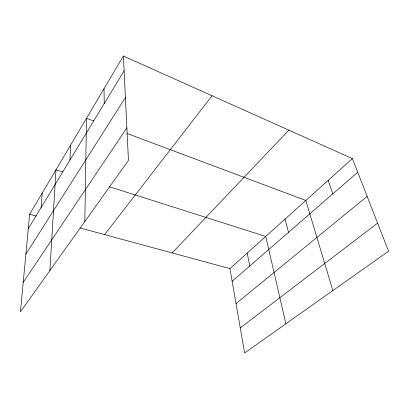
<?xml version="1.0" encoding="UTF-8"?>
<svg xmlns="http://www.w3.org/2000/svg" width="409" height="409" viewBox="0 0 409 409"><rect width="100%" height="100%" fill="white"/><g stroke="black" fill="none" stroke-linecap="round" stroke-linejoin="round"><path stroke-width="0.61" d="M84.821 221.545L86.503 118.278L93.671 120.962M69.965 160.021L70.563 145.19M49.867 270.569L55.997 169.776L62.649 171.887M41.105 207.552L42.25 192.982M123.38 56.028L29.627 214.29L20.45 311.827L128.452 160.359L123.38 56.028L352.4 158.61L388.55 251.192L244.628 352.972L229.924 268.601L352.4 158.61M28.272 228.687L124.101 70.854M25.874 254.168L125.399 97.567M23.221 282.358L126.872 127.853M104.607 234.623L212.051 95.747M172.143 252.936L288.861 130.149M232.138 281.31L357.722 172.235M236.019 303.585L367.149 196.381M240.262 327.911L377.599 223.15M29.627 214.29L36.396 216.126M80.062 227.966L229.924 268.601M109.229 186.693L265.738 236.438L285.896 323.79M127.122 133.498L305.809 200.456L332.865 290.574M328.192 180.354L332.819 193.866M285.047 219.101L288.529 232.332M247.205 253.079L249.797 265.973M104.029 88.697L104.218 103.6"/></g></svg>
